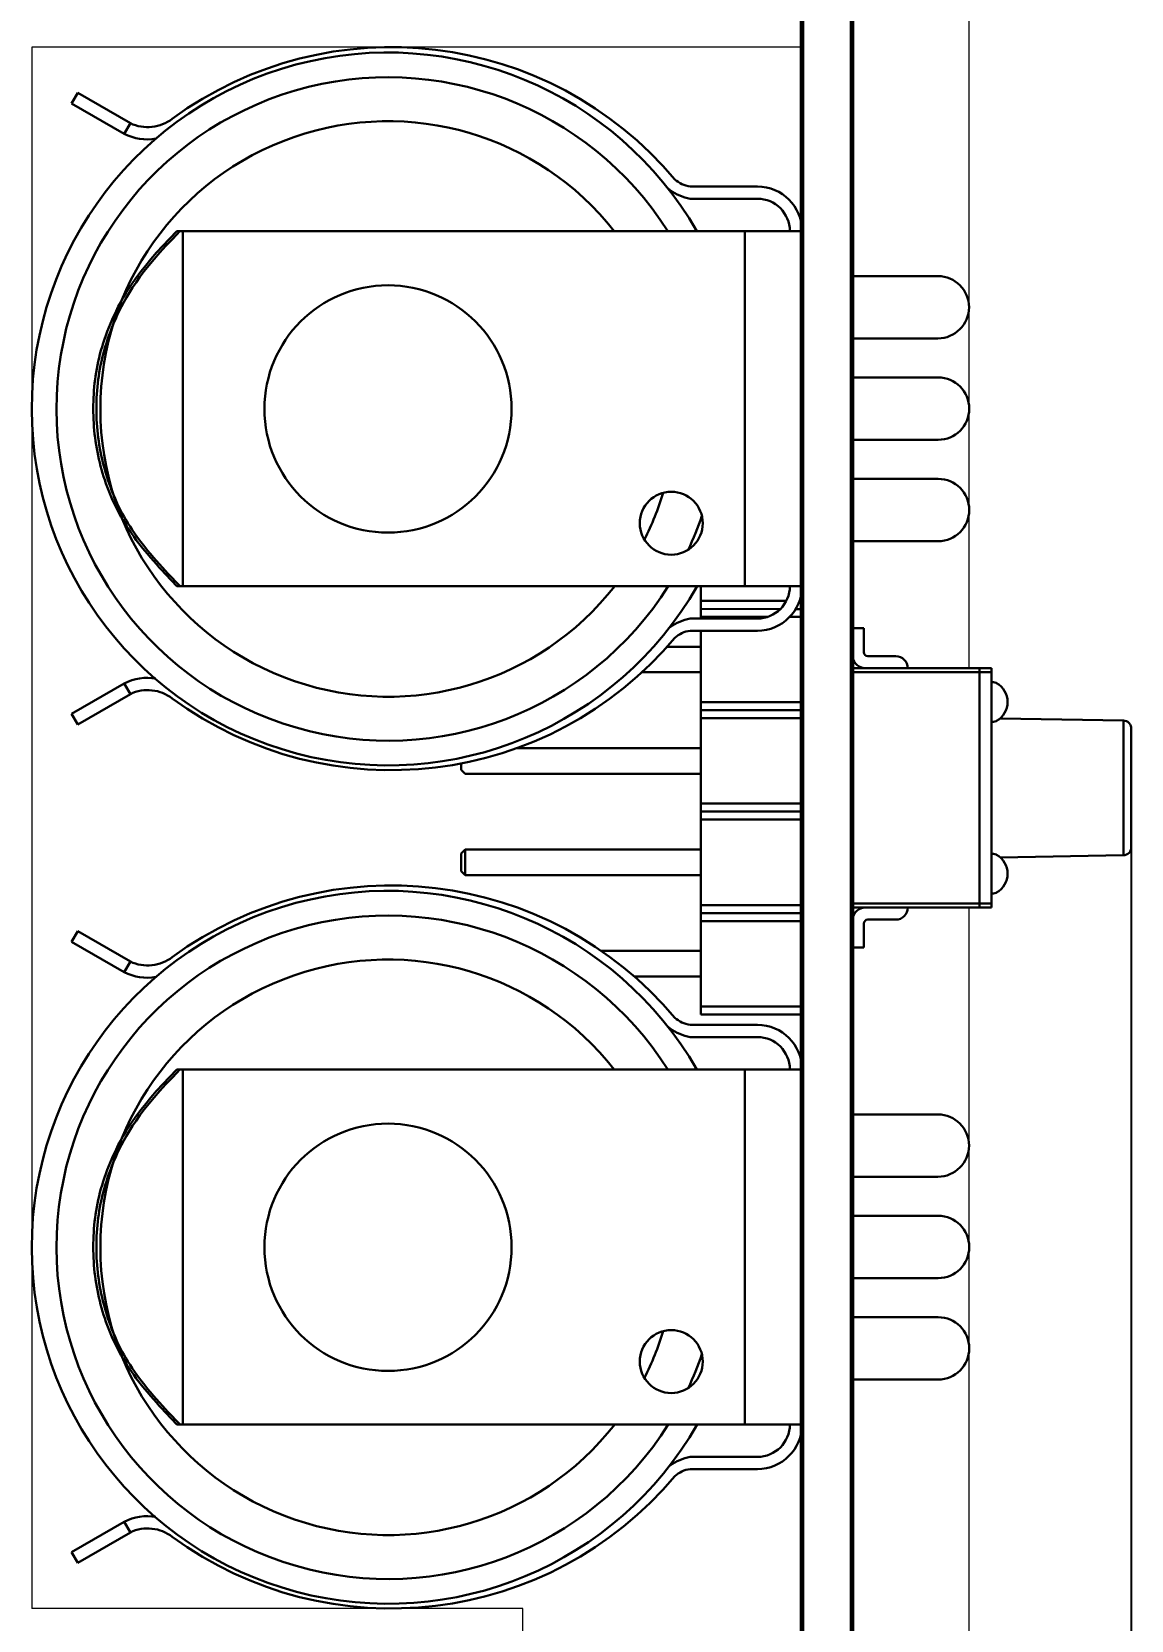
# Model space of a CAD drawing. Header units: millimetres. Extents: x -1 to 4028, y -898 to 1238.
# Drawn here: x 3011.1 to 3066.2, y 1036.1 to 1115.7 of the extents above; entities that cross this region are included whole.
import ezdxf

# ---------------------------------------------------------------- set-up
doc = ezdxf.new("R2010")
doc.units = ezdxf.units.MM
for name, color, linetype, lineweight in [('Основная (0.3)', 162, 'Continuous', 30), ('Основная (0.6)', 250, 'Continuous', 60), ('Тонкая (0.2)', 250, 'Continuous', 20)]:
    doc.layers.add(name, color=color, linetype=linetype, lineweight=lineweight)
doc.styles.add('3мм', font='isocpeui.ttf', dxfattribs={"height": 3})
doc.styles.get("Standard").update_dxf_attribs({"font": 'arial.ttf'})
doc.dimstyles.new('ISO-25', dxfattribs={"dimtxt": 2.5, "dimasz": 2.5, "dimexe": 1.25, "dimexo": 0.625, "dimtad": 1, "dimtoh": 1, "dimtxsty": 'Standard', "dimcen": 2.5, "dimadec": 0, "dimazin": 0, "dimtfac": 1, "dimtmove": 0, "dimatfit": 3, "dimfxl": 1, "dimarcsym": 0})

# ---------------------------------------------------------------- blocks, each defined once
blk = doc.blocks.new('*D64')
at = {"layer": 'Defpoints', "color": 0, "transparency": 16777216}
for p in [(3066.169, 1077.789), (3052.169, 1001.389), (3052.169, 982.904)]:
    blk.add_point(p, dxfattribs=at)
at = {"layer": 'Тонкая (0.2)', "color": 0, "lineweight": -2, "transparency": 16777216}
for p, q in [((3066.169, 1077.164), (3066.169, 981.654)), ((3052.169, 1000.764), (3052.169, 981.654)), ((3063.669, 982.904), (3054.669, 982.904))]:
    blk.add_line(p, q, dxfattribs=at)
at = {"layer": 'Тонкая (0.2)', "color": 0, "transparency": 16777216}
for points in [[(3054.669, 983.32), (3054.669, 982.487), (3052.169, 982.904)], [(3063.669, 983.32), (3063.669, 982.487), (3066.169, 982.904)]]:
    blk.add_solid(points, dxfattribs=at)
at = {"layer": 'Тонкая (0.2)', "color": 0, "transparency": 16777216, "insert": (3059.169, 985.029), "char_height": 3, "attachment_point": 5, "style": '3мм'}
blk.add_mtext('14', dxfattribs=at)

msp = doc.modelspace()

# ---------------------------------------------------------------- linework, layer by layer
at = {"layer": 'Основная (0.3)'}
for p, q in [((3013.059, 1112.079), (3013.363, 1112.607)), ((3013.363, 1112.607), (3016.005, 1111.087)), ((3013.059, 1112.079), (3015.699, 1110.557)), ((3015.699, 1110.557), (3016.005, 1111.087)), ((3049.669, 1109.679), (3049.669, 1091.899)), ((3044.065, 1107.915), (3047.433, 1107.915)), ((3047.433, 1107.305), (3044.065, 1107.305)), ((3049.669, 1105.679), (3018.333, 1105.679)), ((3018.633, 1105.679), (3018.633, 1087.899)), ((3046.797, 1087.899), (3046.797, 1105.679)), ((3056.476, 1103.431), (3052.169, 1103.431)), ((3056.476, 1100.307), (3052.169, 1100.307)), ((3056.49, 1098.351), (3052.183, 1098.351)), ((3056.49, 1095.227), (3052.183, 1095.227)), ((3056.49, 1093.271), (3052.183, 1093.271)), ((3056.49, 1090.147), (3052.183, 1090.147)), ((3018.333, 1087.899), (3049.669, 1087.899)), ((3044.589, 1087.159), (3044.589, 1087.899)), ((3044.589, 1087.159), (3048.881, 1087.159)), ((3044.589, 1086.273), (3044.589, 1087.159)), ((3049.543, 1087.159), (3049.669, 1087.159)), ((3044.589, 1086.759), (3048.583, 1086.749)), ((3044.589, 1086.359), (3047.955, 1086.359)), ((3049.054, 1086.359), (3049.669, 1086.359)), ((3049.351, 1086.749), (3049.669, 1086.749)), ((3047.433, 1086.273), (3044.065, 1086.273)), ((3044.065, 1085.663), (3047.433, 1085.663)), ((3044.589, 1085.663), (3044.589, 1081.679)), ((3052.769, 1085.785), (3052.169, 1085.785)), ((3052.183, 1084.481), (3052.169, 1085.785)), ((3052.769, 1084.585), (3052.769, 1085.785)), ((3042.902, 1084.859), (3044.589, 1084.859)), ((3052.969, 1084.385), (3054.369, 1084.385)), ((3044.589, 1083.579), (3041.639, 1083.579)), ((3059.169, 1083.785), (3052.169, 1083.785)), ((3052.169, 1071.789), (3052.169, 1083.785)), ((3059.169, 1083.585), (3052.169, 1083.585)), ((3058.569, 1071.789), (3058.569, 1083.785)), ((3059.169, 1083.789), (3059.169, 1071.789)), ((3013.059, 1081.499), (3015.699, 1083.021)), ((3013.363, 1080.971), (3016.005, 1082.491)), ((3015.699, 1083.021), (3016.005, 1082.491)), ((3044.589, 1082.079), (3049.669, 1082.079)), ((3044.589, 1081.679), (3049.669, 1081.679)), ((3044.589, 1081.679), (3044.589, 1076.599)), ((3044.589, 1081.679), (3049.669, 1081.679)), ((3013.059, 1081.499), (3013.363, 1080.971)), ((3044.589, 1081.279), (3049.669, 1081.279)), ((3059.601, 1081.271), (3065.775, 1081.163)), ((3065.775, 1081.163), (3065.775, 1074.415)), ((3066.169, 1080.739), (3066.169, 1074.839)), ((3035.37, 1079.779), (3044.589, 1079.779)), ((3032.589, 1078.699), (3032.589, 1079.014)), ((3032.789, 1078.499), (3032.589, 1078.699)), ((3044.589, 1078.499), (3032.789, 1078.499)), ((3032.789, 1078.499), (3032.789, 1078.499)), ((3044.589, 1076.999), (3049.669, 1076.999)), ((3044.589, 1076.599), (3049.669, 1076.599)), ((3044.589, 1076.599), (3044.589, 1071.519)), ((3044.589, 1076.599), (3049.669, 1076.599)), ((3044.589, 1076.199), (3049.669, 1076.199)), ((3032.589, 1074.499), (3032.789, 1074.699)), ((3032.589, 1073.619), (3032.589, 1074.499)), ((3032.789, 1074.699), (3044.589, 1074.699)), ((3032.789, 1073.419), (3032.789, 1074.699)), ((3059.601, 1074.307), (3065.775, 1074.415)), ((3032.789, 1073.419), (3032.589, 1073.619)), ((3044.589, 1073.419), (3032.789, 1073.419)), ((3059.169, 1071.989), (3052.169, 1071.989)), ((3044.589, 1071.919), (3049.669, 1071.919)), ((3044.589, 1071.519), (3049.669, 1071.519)), ((3044.589, 1071.519), (3044.589, 1066.439)), ((3044.589, 1071.519), (3049.669, 1071.519)), ((3059.169, 1071.789), (3052.169, 1071.789)), ((3052.969, 1071.189), (3054.369, 1071.189)), ((3013.059, 1070.079), (3013.363, 1070.607)), ((3013.363, 1070.607), (3016.005, 1069.087)), ((3044.589, 1071.119), (3049.669, 1071.119)), ((3052.169, 1069.789), (3052.169, 1071.085)), ((3052.769, 1070.989), (3052.769, 1069.789)), ((3013.059, 1070.079), (3015.699, 1068.557)), ((3039.61, 1069.619), (3044.589, 1069.619)), ((3052.769, 1069.789), (3052.169, 1069.789)), ((3015.699, 1068.557), (3016.005, 1069.087)), ((3044.589, 1068.339), (3041.259, 1068.339)), ((3044.589, 1066.839), (3049.669, 1066.839)), ((3044.589, 1066.439), (3049.669, 1066.439)), ((3044.065, 1065.915), (3047.433, 1065.915)), ((3047.433, 1065.305), (3044.065, 1065.305)), ((3049.669, 1063.679), (3018.333, 1063.679)), ((3018.633, 1063.679), (3018.633, 1045.899)), ((3046.797, 1045.899), (3046.797, 1063.679)), ((3049.669, 1063.679), (3049.669, 1045.899)), ((3056.476, 1061.431), (3052.169, 1061.431)), ((3056.476, 1058.307), (3052.169, 1058.307)), ((3056.49, 1056.351), (3052.183, 1056.351)), ((3056.49, 1053.227), (3052.183, 1053.227)), ((3056.49, 1051.271), (3052.183, 1051.271)), ((3056.49, 1048.147), (3052.183, 1048.147)), ((3018.333, 1045.899), (3049.669, 1045.899)), ((3047.433, 1044.273), (3044.065, 1044.273)), ((3044.065, 1043.663), (3047.433, 1043.663)), ((3013.059, 1039.499), (3015.699, 1041.021)), ((3015.699, 1041.021), (3016.005, 1040.491)), ((3013.363, 1038.971), (3016.005, 1040.491)), ((3013.059, 1039.499), (3013.363, 1038.971))]:
    msp.add_line(p, q, dxfattribs=at)
for centre, radius in [((3028.918, 1096.772), 6.194), ((3043.116, 1091.046), 1.577), ((3028.918, 1054.772), 6.194), ((3043.116, 1049.046), 1.577)]:
    msp.add_circle(centre, radius, dxfattribs=at)
for centre, radius, start, end in [((3028.918, 1096.772), 17.857, 29.91885, 330.20324), ((3029.074, 1096.34), 18.56, 40.02109, 126.22116), ((3028.918, 1096.772), 16.617, 32.41067, 327.724), ((3028.918, 1096.772), 14.417, 38.15343, 322.01315), ((3016.872, 1112.911), 2.02, 244.57895, 307.6804), ((3016.845, 1112.771), 2.493, 242.61842, 280.0358), ((3044.275, 1109.39), 1.49, 228.44669, 261.89099), ((3047.433, 1105.679), 2.236, 0, 90), ((3044.567, 1109.852), 2.596, 234.63788, 258.85604), ((3047.433, 1105.679), 1.626, 360, 90), ((3056.476, 1101.869), 1.562, 269.99996, 89.99996), ((3056.49, 1096.789), 1.562, 269.99996, 89.99996), ((3056.49, 1091.709), 1.562, 269.99996, 89.99996), ((3028.918, 1096.772), 14.417, 333.01733, 343.05112), ((3028.918, 1096.772), 16.617, 334.86759, 341.20086), ((3047.433, 1087.899), 1.626, 270, 0), ((3047.433, 1087.899), 2.236, 270, 0), ((3044.567, 1083.725), 2.596, 101.14396, 125.36212), ((3044.275, 1084.188), 1.49, 98.10901, 131.55331), ((3029.074, 1097.238), 18.56, 233.77884, 319.97891), ((3052.875, 1084.47), 0.692, 179.10483, 262.15436), ((3052.969, 1084.585), 0.2, 180, 270), ((3054.369, 1083.785), 0.6, 0, 90), ((3016.845, 1080.807), 2.493, 79.9642, 117.38158), ((3016.872, 1080.667), 2.02, 52.3196, 115.42105), ((3058.872, 1082.091), 1.097, 299.98376, 60.01624), ((3065.775, 1080.768), 0.395, 355.79926, 90), ((3058.872, 1073.491), 1.097, 299.98376, 60.01624), ((3065.775, 1074.81), 0.395, 270, 4.20074), ((3029.074, 1054.34), 18.56, 40.02109, 126.22116), ((3028.918, 1054.772), 17.857, 29.91885, 330.20324), ((3028.918, 1054.772), 16.617, 32.41067, 327.724), ((3052.875, 1071.104), 0.692, 97.84564, 180.89517), ((3052.969, 1070.989), 0.2, 90, 180), ((3054.369, 1071.789), 0.6, 270, 360), ((3028.918, 1054.772), 14.417, 38.15343, 322.01315), ((3016.872, 1070.911), 2.02, 244.57895, 307.6804), ((3016.845, 1070.771), 2.493, 242.61842, 280.0358), ((3044.567, 1067.852), 2.596, 234.63788, 258.85604), ((3044.275, 1067.39), 1.49, 228.44669, 261.89099), ((3047.433, 1063.679), 2.236, 0, 90), ((3047.433, 1063.679), 1.626, 360, 90), ((3056.476, 1059.869), 1.562, 269.99996, 89.99996), ((3056.49, 1054.789), 1.562, 269.99996, 89.99996), ((3056.49, 1049.709), 1.562, 269.99996, 89.99996), ((3028.918, 1054.772), 14.417, 333.01733, 343.05112), ((3028.918, 1054.772), 16.617, 334.86759, 341.20086), ((3047.433, 1045.899), 1.626, 270, 0), ((3047.433, 1045.899), 2.236, 270, 0), ((3044.567, 1041.725), 2.596, 101.14396, 125.36212), ((3044.275, 1042.188), 1.49, 98.10901, 131.55331), ((3029.074, 1055.238), 18.56, 233.77884, 319.97891), ((3016.845, 1038.807), 2.493, 79.9642, 117.38158), ((3016.872, 1038.667), 2.02, 52.3196, 115.42105)]:
    msp.add_arc(centre, radius, start, end, dxfattribs=at)
for points, degree in [([(3043.064, 1107.735), (3043.006, 1107.772), (3042.937, 1107.833)], 2), ([(3018.333, 1105.679), (3016.299, 1103.629), (3014.857, 1101.095), (3014.111, 1098.259), (3014.111, 1095.319), (3014.857, 1092.483), (3016.299, 1089.949), (3018.333, 1087.899), (3018.333, 1087.899)], 3), ([(3018.491, 1105.679), (3016.457, 1103.629), (3015.015, 1101.095), (3014.269, 1098.259), (3014.269, 1095.319), (3015.015, 1092.483), (3016.457, 1089.949), (3018.491, 1087.899), (3018.491, 1087.899)], 3), ([(3059.171, 1083.091), (3059.249, 1083.089), (3059.329, 1083.073), (3059.421, 1083.041), (3059.42, 1083.041)], 3), ([(3059.171, 1081.091), (3059.249, 1081.093), (3059.329, 1081.109), (3059.421, 1081.141), (3059.42, 1081.141)], 3), ([(3059.171, 1074.491), (3059.249, 1074.489), (3059.329, 1074.473), (3059.421, 1074.441), (3059.42, 1074.441)], 3), ([(3059.171, 1072.491), (3059.249, 1072.493), (3059.329, 1072.509), (3059.421, 1072.541), (3059.42, 1072.541)], 3), ([(3043.064, 1065.735), (3043.006, 1065.772), (3042.937, 1065.833)], 2), ([(3018.333, 1063.679), (3016.299, 1061.629), (3014.857, 1059.095), (3014.111, 1056.259), (3014.111, 1053.319), (3014.857, 1050.483), (3016.299, 1047.949), (3018.333, 1045.899), (3018.333, 1045.899)], 3), ([(3018.491, 1063.679), (3016.457, 1061.629), (3015.015, 1059.095), (3014.269, 1056.259), (3014.269, 1053.319), (3015.015, 1050.483), (3016.457, 1047.949), (3018.491, 1045.899), (3018.491, 1045.899)], 3)]:
    msp.add_open_spline(points, degree=degree, dxfattribs=at)
at = {"layer": 'Основная (0.6)'}
for p, q in [((3049.669, 1001.389), (3049.669, 1168.789)), ((3052.169, 1168.789), (3052.169, 1001.389))]:
    msp.add_line(p, q, dxfattribs=at)
at = {"layer": 'Тонкая (0.2)'}
for p, q in [((3058.052, 1083.789), (3058.053, 1119.583)), ((3011.061, 1114.899), (3011.061, 1036.679)), ((3049.669, 1114.899), (3011.061, 1114.899)), ((3058.024, 1071.789), (3058.024, 1007.045)), ((3035.669, 1036.679), (3011.061, 1036.679)), ((3035.669, 1029.158), (3035.669, 1036.679))]:
    msp.add_line(p, q, dxfattribs=at)

# ---------------------------------------------------------------- dimensions: what is measured, and where the dimension line sits
dim = msp.add_linear_dim(base=(3052.169, 982.904), p1=(3066.169, 1077.789), p2=(3052.169, 1001.389), dimstyle='ISO-25', override={"dimtxsty": '3мм'}, dxfattribs=at)
dim.commit()
dim.dimension.update_dxf_attribs({"geometry": '*D64', "text_midpoint": (3059.169, 985.029)})

doc.saveas('drawing.dxf')
